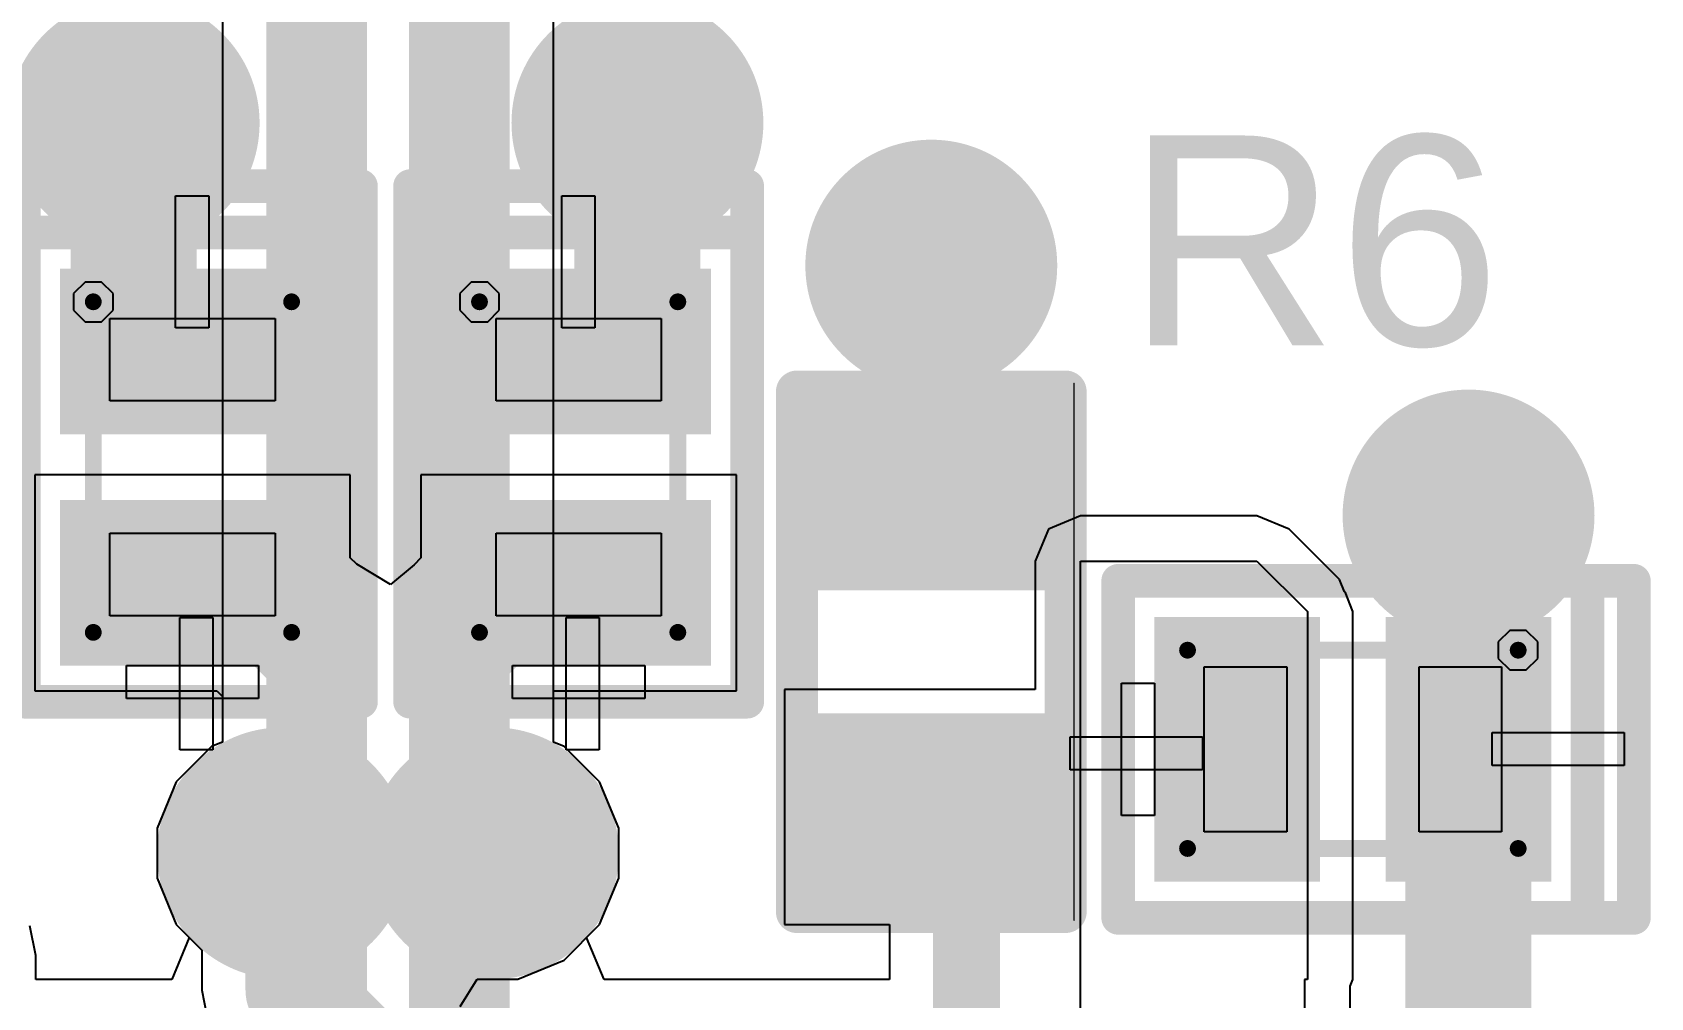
# Model space of a CAD drawing. Header units: inches. Extents: x -0.16 to 1.47, y -0.24 to 2.31.
# Drawn here: x 0.3839 to 0.5767, y 0.2098 to 0.3248 of the extents above; entities that cross this region are included whole.
import ezdxf

# ---------------------------------------------------------------- set-up
doc = ezdxf.new("R2010")
doc.units = ezdxf.units.IN
doc.header["$MEASUREMENT"] = 0
for name, color, linetype in [('Bottom Layer', 5, 'Continuous'), ('Bottom Solder', 6, 'Continuous'), ('GND', 76, 'Continuous'), ('Mechanical 15', 56, 'Continuous'), ('Mechanical 6', 56, 'Continuous'), ('POWER', 16, 'Continuous'), ('Top Layer', 1, 'Continuous'), ('Top Overlay', 2, 'Continuous'), ('Top Paste', 8, 'Continuous'), ('Top Solder', 216, 'Continuous'), ('Via Holes', 16, 'Continuous')]:
    doc.layers.add(name, color=color, linetype=linetype)
doc.styles.add('Arial', font='', dxfattribs={"height": 0.2})
doc.styles.get('Arial').set_extended_font_data('Arial')

# ---------------------------------------------------------------- blocks, each defined once
blk = doc.blocks.new('R___0402_8')
at = {"layer": 'Top Layer'}
for points in [[(-0.0275, -0.0125), (-0.0275, 0.0125), (-0.0095, 0.0125), (-0.0095, -0.0125)], [(0.0095, -0.0125), (0.0095, 0.0125), (0.0275, 0.0125), (0.0275, -0.0125)]]:
    blk.add_hatch(color=1, dxfattribs=at).paths.add_polyline_path(points)
at = {"layer": 'Top Paste'}
for points in [[(-0.0275, -0.0125), (-0.0275, 0.0125), (-0.0095, 0.0125), (-0.0095, -0.0125)], [(0.0095, -0.0125), (0.0095, 0.0125), (0.0275, 0.0125), (0.0275, -0.0125)]]:
    blk.add_hatch(color=8, dxfattribs=at).paths.add_polyline_path(points)
at = {"layer": 'Top Solder'}
for points in [[(-0.02967, -0.01467), (-0.02967, 0.01467), (-0.00733, 0.01467), (-0.00733, -0.01467)], [(0.00733, -0.01467), (0.00733, 0.01467), (0.02967, 0.01467), (0.02967, -0.01467)]]:
    blk.add_hatch(color=216, dxfattribs=at).paths.add_polyline_path(points)
at = {"layer": 'Top Overlay'}
for points in [[(-0.031, 0.016, 0.005, 0.005, 0), (0.031, 0.016, 0.005, 0.005, 0)], [(-0.031, 0.016, 0.005, 0.005, 0), (-0.031, -0.016, 0.005, 0.005, 0)], [(0.031, 0.016, 0.005, 0.005, 0), (0.031, -0.016, 0.005, 0.005, 0)], [(-0.031, -0.016, 0.005, 0.005, 0), (0.031, -0.016, 0.005, 0.005, 0)], [(-0.032, -0.017, 0.000127, 0.000127, 0), (0.032, -0.017, 0.000127, 0.000127, 0)]]:
    blk.add_lwpolyline(points, format="xyseb", dxfattribs=at)
for points in [[(-0.03225, 0.016, 0.0025, 0.0025, 1), (-0.02975, 0.016, 0.0025, 0.0025, 1)], [(-0.03225, 0.016, 0.0025, 0.0025, 1), (-0.02975, 0.016, 0.0025, 0.0025, 1)], [(0.02975, 0.016, 0.0025, 0.0025, 1), (0.03225, 0.016, 0.0025, 0.0025, 1)], [(0.02975, 0.016, 0.0025, 0.0025, 1), (0.03225, 0.016, 0.0025, 0.0025, 1)], [(-0.03225, -0.016, 0.0025, 0.0025, 1), (-0.02975, -0.016, 0.0025, 0.0025, 1)], [(-0.03225, -0.016, 0.0025, 0.0025, 1), (-0.02975, -0.016, 0.0025, 0.0025, 1)], [(0.02975, -0.016, 0.0025, 0.0025, 1), (0.03225, -0.016, 0.0025, 0.0025, 1)], [(0.02975, -0.016, 0.0025, 0.0025, 1), (0.03225, -0.016, 0.0025, 0.0025, 1)], [(-0.03203, -0.017, 0.0000635, 0.0000635, 1), (-0.03197, -0.017, 0.0000635, 0.0000635, 1)], [(0.03197, -0.017, 0.0000635, 0.0000635, 1), (0.03203, -0.017, 0.0000635, 0.0000635, 1)]]:
    blk.add_lwpolyline(points, format="xyseb", close=True, dxfattribs=at)
blk = doc.blocks.new('X1_DFN1006_2_L1_0_W0_6_RD_61')
at = {"layer": 'Top Layer'}
for points in [[(-0.02165, 0.01378), (-0.00591, 0.01378), (-0.00591, -0.01378), (-0.02165, -0.01378)], [(0.00591, 0.01378), (0.02165, 0.01378), (0.02165, -0.01378), (0.00591, -0.01378)]]:
    blk.add_hatch(color=1, dxfattribs=at).paths.add_polyline_path(points)
at = {"layer": 'Top Paste'}
for points in [[(-0.02165, 0.01378), (-0.00591, 0.01378), (-0.00591, -0.01378), (-0.02165, -0.01378)], [(0.00591, 0.01378), (0.02165, 0.01378), (0.02165, -0.01378), (0.00591, -0.01378)]]:
    blk.add_hatch(color=8, dxfattribs=at).paths.add_polyline_path(points)
at = {"layer": 'Top Solder'}
for points in [[(-0.02365, 0.01578), (-0.00391, 0.01578), (-0.00391, -0.01578), (-0.02365, -0.01578)], [(0.00391, 0.01578), (0.02365, 0.01578), (0.02365, -0.01578), (0.00391, -0.01578)]]:
    blk.add_hatch(color=216, dxfattribs=at).paths.add_polyline_path(points)
at = {"layer": 'Mechanical 15'}
for p, q in [((-0.01772, -0.00984), (-0.01772, 0.00984)), ((-0.01772, 0.00984), (-0.00788, 0.00984)), ((-0.00788, 0.00984), (-0.00788, -0.00984)), ((0.00787, 0.00984), (0.00787, 0.00984)), ((0.00787, 0.00984), (0.01772, 0.00984)), ((0.00787, -0.00984), (0.00787, 0.00984)), ((0.01772, 0.00984), (0.01772, -0.00984)), ((-0.02066, -0.00945), (-0.02204, -0.01083)), ((-0.0187, -0.00945), (-0.02066, -0.00945)), ((-0.01732, -0.01083), (-0.0187, -0.00945)), ((-0.02204, -0.01083), (-0.02204, -0.01181)), ((-0.00788, -0.00984), (-0.01772, -0.00984)), ((-0.01732, -0.01181), (-0.01732, -0.01083)), ((-0.00788, -0.00984), (-0.00788, -0.00984)), ((0.01772, -0.00984), (0.00787, -0.00984)), ((-0.02204, -0.01181), (-0.02204, -0.01279)), ((-0.02204, -0.01279), (-0.02066, -0.01417)), ((-0.0187, -0.01417), (-0.01732, -0.01279)), ((-0.01732, -0.01181), (-0.01732, -0.01181)), ((-0.01732, -0.01279), (-0.01732, -0.01181)), ((-0.02066, -0.01417), (-0.0187, -0.01417))]:
    blk.add_line(p, q, dxfattribs=at)
for points in [[(0.01969, 0.01181, 0.002, 0.002, 0), (-0.01969, 0.01181, 0.002, 0.002, 0)], [(-0.01969, -0.01181, 0.002, 0.002, 0), (-0.01969, 0.01181, 0.002, 0.002, 0)], [(0.01969, -0.01181, 0.002, 0.002, 0), (0.01969, 0.01181, 0.002, 0.002, 0)], [(0.01969, -0.01181, 0.002, 0.002, 0), (-0.01969, -0.01181, 0.002, 0.002, 0)]]:
    blk.add_lwpolyline(points, format="xyseb", dxfattribs=at)
for points in [[(-0.02019, 0.01181, 0.001, 0.001, 1), (-0.01919, 0.01181, 0.001, 0.001, 1)], [(-0.02019, 0.01181, 0.001, 0.001, 1), (-0.01919, 0.01181, 0.001, 0.001, 1)], [(0.01919, 0.01181, 0.001, 0.001, 1), (0.02019, 0.01181, 0.001, 0.001, 1)], [(0.01919, 0.01181, 0.001, 0.001, 1), (0.02019, 0.01181, 0.001, 0.001, 1)], [(-0.02019, -0.01181, 0.001, 0.001, 1), (-0.01919, -0.01181, 0.001, 0.001, 1)], [(-0.02019, -0.01181, 0.001, 0.001, 1), (-0.01919, -0.01181, 0.001, 0.001, 1)], [(0.01919, -0.01181, 0.001, 0.001, 1), (0.02019, -0.01181, 0.001, 0.001, 1)], [(0.01919, -0.01181, 0.001, 0.001, 1), (0.02019, -0.01181, 0.001, 0.001, 1)]]:
    blk.add_lwpolyline(points, format="xyseb", close=True, dxfattribs=at)
at = {"layer": 'Mechanical 6'}
for p, q in [((0.02362, -0.00787), (0.02362, 0.00787)), ((0.02362, 0.00787), (0.02756, 0.00787)), ((0.02756, 0.00787), (0.02756, -0.00787)), ((-0.03233, 0.00194), (-0.03233, 0.00194)), ((-0.03233, 0.00194), (-0.01658, 0.00194)), ((-0.03233, -0.002), (-0.03233, 0.00194)), ((-0.03233, 0.00194), (-0.03233, 0.00194)), ((-0.01658, 0.00194), (-0.01658, -0.002)), ((0.01792, 0.00244), (0.01792, 0.00244)), ((0.01792, 0.00244), (0.03367, 0.00244)), ((0.01792, -0.0015), (0.01792, 0.00244)), ((0.01792, 0.00244), (0.01792, 0.00244)), ((0.03367, 0.00244), (0.03367, -0.0015)), ((0.03367, -0.0015), (0.01792, -0.0015)), ((-0.01658, -0.002), (-0.03233, -0.002)), ((0.02362, -0.00787), (0.02362, -0.00787)), ((0.02756, -0.00787), (0.02362, -0.00787)), ((0.02362, -0.00787), (0.02362, -0.00787))]:
    blk.add_line(p, q, dxfattribs=at)
at = {"layer": 'Top Overlay'}
for points in [[(-0.03347, -0.02008, 0.004, 0.004, 0), (-0.03347, 0.02008, 0.004, 0.004, 0)], [(0.02795, 0.02008, 0.004, 0.004, 0), (-0.03347, 0.02008, 0.004, 0.004, 0)], [(-0.02795, -0.02008, 0.004, 0.004, 0), (-0.02795, 0.02008, 0.004, 0.004, 0)], [(0.02795, -0.02008, 0.004, 0.004, 0), (0.02795, 0.02008, 0.004, 0.004, 0)], [(0.02795, -0.02008, 0.004, 0.004, 0), (-0.03347, -0.02008, 0.004, 0.004, 0)]]:
    blk.add_lwpolyline(points, format="xyseb", dxfattribs=at)
for points in [[(-0.03447, 0.02008, 0.002, 0.002, 1), (-0.03247, 0.02008, 0.002, 0.002, 1)], [(-0.03447, 0.02008, 0.002, 0.002, 1), (-0.03247, 0.02008, 0.002, 0.002, 1)], [(-0.02895, 0.02008, 0.002, 0.002, 1), (-0.02695, 0.02008, 0.002, 0.002, 1)], [(0.02695, 0.02008, 0.002, 0.002, 1), (0.02895, 0.02008, 0.002, 0.002, 1)], [(0.02695, 0.02008, 0.002, 0.002, 1), (0.02895, 0.02008, 0.002, 0.002, 1)], [(-0.03447, -0.02008, 0.002, 0.002, 1), (-0.03247, -0.02008, 0.002, 0.002, 1)], [(-0.03447, -0.02008, 0.002, 0.002, 1), (-0.03247, -0.02008, 0.002, 0.002, 1)], [(-0.02895, -0.02008, 0.002, 0.002, 1), (-0.02695, -0.02008, 0.002, 0.002, 1)], [(0.02695, -0.02008, 0.002, 0.002, 1), (0.02895, -0.02008, 0.002, 0.002, 1)], [(0.02695, -0.02008, 0.002, 0.002, 1), (0.02895, -0.02008, 0.002, 0.002, 1)]]:
    blk.add_lwpolyline(points, format="xyseb", close=True, dxfattribs=at)
blk = doc.blocks.new('X1_DFN1006_2_L1_0_W0_6_RD_62')
at = {"layer": 'Top Layer'}
for points in [[(-0.02165, 0.01378), (-0.00591, 0.01378), (-0.00591, -0.01378), (-0.02165, -0.01378)], [(0.00591, 0.01378), (0.02165, 0.01378), (0.02165, -0.01378), (0.00591, -0.01378)]]:
    blk.add_hatch(color=1, dxfattribs=at).paths.add_polyline_path(points)
at = {"layer": 'Top Paste'}
for points in [[(-0.02165, 0.01378), (-0.00591, 0.01378), (-0.00591, -0.01378), (-0.02165, -0.01378)], [(0.00591, 0.01378), (0.02165, 0.01378), (0.02165, -0.01378), (0.00591, -0.01378)]]:
    blk.add_hatch(color=8, dxfattribs=at).paths.add_polyline_path(points)
at = {"layer": 'Top Solder'}
for points in [[(-0.02365, 0.01578), (-0.00391, 0.01578), (-0.00391, -0.01578), (-0.02365, -0.01578)], [(0.00391, 0.01578), (0.02365, 0.01578), (0.02365, -0.01578), (0.00391, -0.01578)]]:
    blk.add_hatch(color=216, dxfattribs=at).paths.add_polyline_path(points)
at = {"layer": 'Mechanical 15'}
for p, q in [((-0.01772, -0.00984), (-0.01772, 0.00984)), ((-0.01772, 0.00984), (-0.00788, 0.00984)), ((-0.00788, 0.00984), (-0.00788, -0.00984)), ((0.00787, 0.00984), (0.00787, 0.00984)), ((0.00787, 0.00984), (0.01772, 0.00984)), ((0.00787, -0.00984), (0.00787, 0.00984)), ((0.01772, 0.00984), (0.01772, -0.00984)), ((-0.02066, -0.00945), (-0.02204, -0.01083)), ((-0.0187, -0.00945), (-0.02066, -0.00945)), ((-0.01732, -0.01083), (-0.0187, -0.00945)), ((-0.02204, -0.01083), (-0.02204, -0.01181)), ((-0.00788, -0.00984), (-0.01772, -0.00984)), ((-0.01732, -0.01181), (-0.01732, -0.01083)), ((-0.00788, -0.00984), (-0.00788, -0.00984)), ((0.01772, -0.00984), (0.00787, -0.00984)), ((-0.02204, -0.01181), (-0.02204, -0.01279)), ((-0.02204, -0.01279), (-0.02066, -0.01417)), ((-0.0187, -0.01417), (-0.01732, -0.01279)), ((-0.01732, -0.01181), (-0.01732, -0.01181)), ((-0.01732, -0.01279), (-0.01732, -0.01181)), ((-0.02066, -0.01417), (-0.0187, -0.01417))]:
    blk.add_line(p, q, dxfattribs=at)
for points in [[(0.01969, 0.01181, 0.002, 0.002, 0), (-0.01969, 0.01181, 0.002, 0.002, 0)], [(-0.01969, -0.01181, 0.002, 0.002, 0), (-0.01969, 0.01181, 0.002, 0.002, 0)], [(0.01969, -0.01181, 0.002, 0.002, 0), (0.01969, 0.01181, 0.002, 0.002, 0)], [(0.01969, -0.01181, 0.002, 0.002, 0), (-0.01969, -0.01181, 0.002, 0.002, 0)]]:
    blk.add_lwpolyline(points, format="xyseb", dxfattribs=at)
for points in [[(-0.02019, 0.01181, 0.001, 0.001, 1), (-0.01919, 0.01181, 0.001, 0.001, 1)], [(-0.02019, 0.01181, 0.001, 0.001, 1), (-0.01919, 0.01181, 0.001, 0.001, 1)], [(0.01919, 0.01181, 0.001, 0.001, 1), (0.02019, 0.01181, 0.001, 0.001, 1)], [(0.01919, 0.01181, 0.001, 0.001, 1), (0.02019, 0.01181, 0.001, 0.001, 1)], [(-0.02019, -0.01181, 0.001, 0.001, 1), (-0.01919, -0.01181, 0.001, 0.001, 1)], [(-0.02019, -0.01181, 0.001, 0.001, 1), (-0.01919, -0.01181, 0.001, 0.001, 1)], [(0.01919, -0.01181, 0.001, 0.001, 1), (0.02019, -0.01181, 0.001, 0.001, 1)], [(0.01919, -0.01181, 0.001, 0.001, 1), (0.02019, -0.01181, 0.001, 0.001, 1)]]:
    blk.add_lwpolyline(points, format="xyseb", close=True, dxfattribs=at)
at = {"layer": 'Mechanical 6'}
for p, q in [((0.02362, -0.00787), (0.02362, 0.00787)), ((0.02362, 0.00787), (0.02756, 0.00787)), ((0.02756, 0.00787), (0.02756, -0.00787)), ((-0.03233, 0.00194), (-0.03233, 0.00194)), ((-0.03233, 0.00194), (-0.01658, 0.00194)), ((-0.03233, -0.002), (-0.03233, 0.00194)), ((-0.03233, 0.00194), (-0.03233, 0.00194)), ((-0.01658, 0.00194), (-0.01658, -0.002)), ((0.01792, 0.00244), (0.01792, 0.00244)), ((0.01792, 0.00244), (0.03367, 0.00244)), ((0.01792, -0.0015), (0.01792, 0.00244)), ((0.01792, 0.00244), (0.01792, 0.00244)), ((0.03367, 0.00244), (0.03367, -0.0015)), ((0.03367, -0.0015), (0.01792, -0.0015)), ((-0.01658, -0.002), (-0.03233, -0.002)), ((0.02362, -0.00787), (0.02362, -0.00787)), ((0.02756, -0.00787), (0.02362, -0.00787)), ((0.02362, -0.00787), (0.02362, -0.00787))]:
    blk.add_line(p, q, dxfattribs=at)
at = {"layer": 'Top Overlay'}
for points in [[(-0.03347, -0.02008, 0.004, 0.004, 0), (-0.03347, 0.02008, 0.004, 0.004, 0)], [(0.02795, 0.02008, 0.004, 0.004, 0), (-0.03347, 0.02008, 0.004, 0.004, 0)], [(-0.02795, -0.02008, 0.004, 0.004, 0), (-0.02795, 0.02008, 0.004, 0.004, 0)], [(0.02795, -0.02008, 0.004, 0.004, 0), (0.02795, 0.02008, 0.004, 0.004, 0)], [(0.02795, -0.02008, 0.004, 0.004, 0), (-0.03347, -0.02008, 0.004, 0.004, 0)]]:
    blk.add_lwpolyline(points, format="xyseb", dxfattribs=at)
for points in [[(-0.03447, 0.02008, 0.002, 0.002, 1), (-0.03247, 0.02008, 0.002, 0.002, 1)], [(-0.03447, 0.02008, 0.002, 0.002, 1), (-0.03247, 0.02008, 0.002, 0.002, 1)], [(-0.02895, 0.02008, 0.002, 0.002, 1), (-0.02695, 0.02008, 0.002, 0.002, 1)], [(0.02695, 0.02008, 0.002, 0.002, 1), (0.02895, 0.02008, 0.002, 0.002, 1)], [(0.02695, 0.02008, 0.002, 0.002, 1), (0.02895, 0.02008, 0.002, 0.002, 1)], [(-0.03447, -0.02008, 0.002, 0.002, 1), (-0.03247, -0.02008, 0.002, 0.002, 1)], [(-0.03447, -0.02008, 0.002, 0.002, 1), (-0.03247, -0.02008, 0.002, 0.002, 1)], [(-0.02895, -0.02008, 0.002, 0.002, 1), (-0.02695, -0.02008, 0.002, 0.002, 1)], [(0.02695, -0.02008, 0.002, 0.002, 1), (0.02895, -0.02008, 0.002, 0.002, 1)], [(0.02695, -0.02008, 0.002, 0.002, 1), (0.02895, -0.02008, 0.002, 0.002, 1)]]:
    blk.add_lwpolyline(points, format="xyseb", close=True, dxfattribs=at)
blk = doc.blocks.new('X1_DFN1006_2_L1_0_W0_6_RD_63')
at = {"layer": 'Top Layer'}
for points in [[(-0.02165, 0.01378), (-0.00591, 0.01378), (-0.00591, -0.01378), (-0.02165, -0.01378)], [(0.00591, 0.01378), (0.02165, 0.01378), (0.02165, -0.01378), (0.00591, -0.01378)]]:
    blk.add_hatch(color=1, dxfattribs=at).paths.add_polyline_path(points)
at = {"layer": 'Top Paste'}
for points in [[(-0.02165, 0.01378), (-0.00591, 0.01378), (-0.00591, -0.01378), (-0.02165, -0.01378)], [(0.00591, 0.01378), (0.02165, 0.01378), (0.02165, -0.01378), (0.00591, -0.01378)]]:
    blk.add_hatch(color=8, dxfattribs=at).paths.add_polyline_path(points)
at = {"layer": 'Top Solder'}
for points in [[(-0.02365, 0.01578), (-0.00391, 0.01578), (-0.00391, -0.01578), (-0.02365, -0.01578)], [(0.00391, 0.01578), (0.02365, 0.01578), (0.02365, -0.01578), (0.00391, -0.01578)]]:
    blk.add_hatch(color=216, dxfattribs=at).paths.add_polyline_path(points)
at = {"layer": 'Mechanical 15'}
for p, q in [((-0.01772, -0.00984), (-0.01772, 0.00984)), ((-0.01772, 0.00984), (-0.00788, 0.00984)), ((-0.00788, 0.00984), (-0.00788, -0.00984)), ((0.00787, 0.00984), (0.00787, 0.00984)), ((0.00787, 0.00984), (0.01772, 0.00984)), ((0.00787, -0.00984), (0.00787, 0.00984)), ((0.01772, 0.00984), (0.01772, -0.00984)), ((-0.02066, -0.00945), (-0.02204, -0.01083)), ((-0.0187, -0.00945), (-0.02066, -0.00945)), ((-0.01732, -0.01083), (-0.0187, -0.00945)), ((-0.02204, -0.01083), (-0.02204, -0.01181)), ((-0.00788, -0.00984), (-0.01772, -0.00984)), ((-0.01732, -0.01181), (-0.01732, -0.01083)), ((-0.00788, -0.00984), (-0.00788, -0.00984)), ((0.01772, -0.00984), (0.00787, -0.00984)), ((-0.02204, -0.01181), (-0.02204, -0.01279)), ((-0.02204, -0.01279), (-0.02066, -0.01417)), ((-0.0187, -0.01417), (-0.01732, -0.01279)), ((-0.01732, -0.01181), (-0.01732, -0.01181)), ((-0.01732, -0.01279), (-0.01732, -0.01181)), ((-0.02066, -0.01417), (-0.0187, -0.01417))]:
    blk.add_line(p, q, dxfattribs=at)
for points in [[(-0.01969, 0.01181, 0.002, 0.002, 0), (-0.01969, -0.01181, 0.002, 0.002, 0)], [(0.01969, 0.01181, 0.002, 0.002, 0), (-0.01969, 0.01181, 0.002, 0.002, 0)], [(0.01969, 0.01181, 0.002, 0.002, 0), (0.01969, -0.01181, 0.002, 0.002, 0)], [(0.01969, -0.01181, 0.002, 0.002, 0), (-0.01969, -0.01181, 0.002, 0.002, 0)]]:
    blk.add_lwpolyline(points, format="xyseb", dxfattribs=at)
for points in [[(-0.02019, 0.01181, 0.001, 0.001, 1), (-0.01919, 0.01181, 0.001, 0.001, 1)], [(-0.02019, 0.01181, 0.001, 0.001, 1), (-0.01919, 0.01181, 0.001, 0.001, 1)], [(0.01919, 0.01181, 0.001, 0.001, 1), (0.02019, 0.01181, 0.001, 0.001, 1)], [(0.01919, 0.01181, 0.001, 0.001, 1), (0.02019, 0.01181, 0.001, 0.001, 1)], [(-0.02019, -0.01181, 0.001, 0.001, 1), (-0.01919, -0.01181, 0.001, 0.001, 1)], [(-0.02019, -0.01181, 0.001, 0.001, 1), (-0.01919, -0.01181, 0.001, 0.001, 1)], [(0.01919, -0.01181, 0.001, 0.001, 1), (0.02019, -0.01181, 0.001, 0.001, 1)], [(0.01919, -0.01181, 0.001, 0.001, 1), (0.02019, -0.01181, 0.001, 0.001, 1)]]:
    blk.add_lwpolyline(points, format="xyseb", close=True, dxfattribs=at)
at = {"layer": 'Mechanical 6'}
for p, q in [((0.02362, -0.00787), (0.02362, 0.00787)), ((0.02362, 0.00787), (0.02756, 0.00787)), ((0.02756, 0.00787), (0.02756, -0.00787)), ((-0.03233, 0.00194), (-0.03233, 0.00194)), ((-0.03233, 0.00194), (-0.01658, 0.00194)), ((-0.03233, -0.002), (-0.03233, 0.00194)), ((-0.03233, 0.00194), (-0.03233, 0.00194)), ((-0.01658, 0.00194), (-0.01658, -0.002)), ((0.01792, 0.00244), (0.01792, 0.00244)), ((0.01792, 0.00244), (0.03367, 0.00244)), ((0.01792, -0.0015), (0.01792, 0.00244)), ((0.01792, 0.00244), (0.01792, 0.00244)), ((0.03367, 0.00244), (0.03367, -0.0015)), ((0.03367, -0.0015), (0.01792, -0.0015)), ((-0.01658, -0.002), (-0.03233, -0.002)), ((0.02362, -0.00787), (0.02362, -0.00787)), ((0.02756, -0.00787), (0.02362, -0.00787)), ((0.02362, -0.00787), (0.02362, -0.00787))]:
    blk.add_line(p, q, dxfattribs=at)
at = {"layer": 'Top Overlay'}
for points in [[(0.02795, 0.02008, 0.004, 0.004, 0), (-0.03347, 0.02008, 0.004, 0.004, 0)], [(-0.03347, 0.02008, 0.004, 0.004, 0), (-0.03347, -0.02008, 0.004, 0.004, 0)], [(-0.02795, -0.02008, 0.004, 0.004, 0), (-0.02795, 0.02008, 0.004, 0.004, 0)], [(0.02795, 0.02008, 0.004, 0.004, 0), (0.02795, -0.02008, 0.004, 0.004, 0)], [(0.02795, -0.02008, 0.004, 0.004, 0), (-0.03347, -0.02008, 0.004, 0.004, 0)]]:
    blk.add_lwpolyline(points, format="xyseb", dxfattribs=at)
for points in [[(-0.03447, 0.02008, 0.002, 0.002, 1), (-0.03247, 0.02008, 0.002, 0.002, 1)], [(-0.03447, 0.02008, 0.002, 0.002, 1), (-0.03247, 0.02008, 0.002, 0.002, 1)], [(-0.02895, 0.02008, 0.002, 0.002, 1), (-0.02695, 0.02008, 0.002, 0.002, 1)], [(0.02695, 0.02008, 0.002, 0.002, 1), (0.02895, 0.02008, 0.002, 0.002, 1)], [(0.02695, 0.02008, 0.002, 0.002, 1), (0.02895, 0.02008, 0.002, 0.002, 1)], [(-0.03447, -0.02008, 0.002, 0.002, 1), (-0.03247, -0.02008, 0.002, 0.002, 1)], [(-0.03447, -0.02008, 0.002, 0.002, 1), (-0.03247, -0.02008, 0.002, 0.002, 1)], [(-0.02895, -0.02008, 0.002, 0.002, 1), (-0.02695, -0.02008, 0.002, 0.002, 1)], [(0.02695, -0.02008, 0.002, 0.002, 1), (0.02895, -0.02008, 0.002, 0.002, 1)], [(0.02695, -0.02008, 0.002, 0.002, 1), (0.02895, -0.02008, 0.002, 0.002, 1)]]:
    blk.add_lwpolyline(points, format="xyseb", close=True, dxfattribs=at)

msp = doc.modelspace()

# ---------------------------------------------------------------- hatches: boundary and pattern name
at = {"layer": 'Bottom Layer'}
h = msp.add_hatch(color=5, dxfattribs=at)
edge = h.paths.add_edge_path()
edge.add_arc((0.396, 0.314), 0.01, 0, 360)
h = msp.add_hatch(color=5, dxfattribs=at)
edge = h.paths.add_edge_path()
edge.add_arc((0.456, 0.314), 0.01, 0, 360)
h = msp.add_hatch(color=5, dxfattribs=at)
edge = h.paths.add_edge_path()
edge.add_arc((0.491, 0.297), 0.01, 0, 360)
h = msp.add_hatch(color=5, dxfattribs=at)
edge = h.paths.add_edge_path()
edge.add_arc((0.55499, 0.26723), 0.01, 0, 360)
h = msp.add_hatch(color=5, dxfattribs=at)
edge = h.paths.add_edge_path()
edge.add_arc((0.41379, 0.227), 0.01, 0, 360)
h = msp.add_hatch(color=5, dxfattribs=at)
edge = h.paths.add_edge_path()
edge.add_arc((0.43879, 0.227), 0.01, 0, 360)
at = {"layer": 'Bottom Solder'}
h = msp.add_hatch(color=6, dxfattribs=at)
edge = h.paths.add_edge_path()
edge.add_arc((0.396, 0.314), 0.014, 0, 360)
h = msp.add_hatch(color=6, dxfattribs=at)
edge = h.paths.add_edge_path()
edge.add_arc((0.456, 0.314), 0.014, 0, 360)
h = msp.add_hatch(color=6, dxfattribs=at)
edge = h.paths.add_edge_path()
edge.add_arc((0.491, 0.297), 0.014, 0, 360)
h = msp.add_hatch(color=6, dxfattribs=at)
edge = h.paths.add_edge_path()
edge.add_arc((0.55499, 0.26723), 0.014, 0, 360)
h = msp.add_hatch(color=6, dxfattribs=at)
edge = h.paths.add_edge_path()
edge.add_arc((0.41379, 0.227), 0.014, 0, 360)
h = msp.add_hatch(color=6, dxfattribs=at)
edge = h.paths.add_edge_path()
edge.add_arc((0.43879, 0.227), 0.014, 0, 360)
at = {"layer": 'GND'}
h = msp.add_hatch(color=76, dxfattribs=at)
edge = h.paths.add_edge_path()
edge.add_arc((0.41379, 0.227), 0.015, 0, 360)
h = msp.add_hatch(color=76, dxfattribs=at)
edge = h.paths.add_edge_path()
edge.add_arc((0.43879, 0.227), 0.015, 0, 360)
at = {"layer": 'POWER'}
h = msp.add_hatch(color=16, dxfattribs=at)
edge = h.paths.add_edge_path()
edge.add_arc((0.396, 0.314), 0.015, 0, 360)
h = msp.add_hatch(color=16, dxfattribs=at)
edge = h.paths.add_edge_path()
edge.add_arc((0.456, 0.314), 0.015, 0, 360)
h = msp.add_hatch(color=16, dxfattribs=at)
edge = h.paths.add_edge_path()
edge.add_arc((0.491, 0.297), 0.015, 0, 360)
h = msp.add_hatch(color=16, dxfattribs=at)
edge = h.paths.add_edge_path()
edge.add_arc((0.55499, 0.26723), 0.015, 0, 360)
h = msp.add_hatch(color=16, dxfattribs=at)
edge = h.paths.add_edge_path()
edge.add_arc((0.41379, 0.227), 0.015, 0, 360)
h = msp.add_hatch(color=16, dxfattribs=at)
edge = h.paths.add_edge_path()
edge.add_arc((0.43879, 0.227), 0.015, 0, 360)
at = {"layer": 'Top Layer'}
h = msp.add_hatch(color=1, dxfattribs=at)
edge = h.paths.add_edge_path()
edge.add_arc((0.396, 0.314), 0.01, 0, 360)
h = msp.add_hatch(color=1, dxfattribs=at)
edge = h.paths.add_edge_path()
edge.add_arc((0.456, 0.314), 0.01, 0, 360)
h = msp.add_hatch(color=1, dxfattribs=at)
edge = h.paths.add_edge_path()
edge.add_arc((0.491, 0.297), 0.01, 0, 360)
h = msp.add_hatch(color=1, dxfattribs=at)
edge = h.paths.add_edge_path()
edge.add_arc((0.55499, 0.26723), 0.01, 0, 360)
h = msp.add_hatch(color=1, dxfattribs=at)
edge = h.paths.add_edge_path()
edge.add_arc((0.41379, 0.227), 0.01, 0, 360)
h = msp.add_hatch(color=1, dxfattribs=at)
edge = h.paths.add_edge_path()
edge.add_arc((0.43879, 0.227), 0.01, 0, 360)
at = {"layer": 'Top Solder'}
h = msp.add_hatch(color=216, dxfattribs=at)
edge = h.paths.add_edge_path()
edge.add_arc((0.396, 0.314), 0.014, 0, 360)
h = msp.add_hatch(color=216, dxfattribs=at)
edge = h.paths.add_edge_path()
edge.add_arc((0.456, 0.314), 0.014, 0, 360)
h = msp.add_hatch(color=216, dxfattribs=at)
edge = h.paths.add_edge_path()
edge.add_arc((0.491, 0.297), 0.014, 0, 360)
h = msp.add_hatch(color=216, dxfattribs=at)
edge = h.paths.add_edge_path()
edge.add_arc((0.55499, 0.26723), 0.014, 0, 360)
h = msp.add_hatch(color=216, dxfattribs=at)
edge = h.paths.add_edge_path()
edge.add_arc((0.41379, 0.227), 0.014, 0, 360)
h = msp.add_hatch(color=216, dxfattribs=at)
edge = h.paths.add_edge_path()
edge.add_arc((0.43879, 0.227), 0.014, 0, 360)
at = {"layer": 'Via Holes'}
h = msp.add_hatch(color=7, dxfattribs=at)
edge = h.paths.add_edge_path()
edge.add_arc((0.396, 0.314), 0.005, 0, 360)
h = msp.add_hatch(color=7, dxfattribs=at)
edge = h.paths.add_edge_path()
edge.add_arc((0.456, 0.314), 0.005, 0, 360)
h = msp.add_hatch(color=7, dxfattribs=at)
edge = h.paths.add_edge_path()
edge.add_arc((0.491, 0.297), 0.005, 0, 360)
h = msp.add_hatch(color=7, dxfattribs=at)
edge = h.paths.add_edge_path()
edge.add_arc((0.55499, 0.26723), 0.005, 0, 360)
h = msp.add_hatch(color=7, dxfattribs=at)
edge = h.paths.add_edge_path()
edge.add_arc((0.41379, 0.227), 0.005, 0, 360)
h = msp.add_hatch(color=7, dxfattribs=at)
edge = h.paths.add_edge_path()
edge.add_arc((0.43879, 0.227), 0.005, 0, 360)

# ---------------------------------------------------------------- linework, layer by layer
at = {"layer": 'Bottom Layer'}
for p, q in [((0.40657, 0.35383), (0.40657, 0.24025)), ((0.446, 0.24025), (0.446, 0.34214)), ((0.40529, 0.23972), (0.40107, 0.2355)), ((0.40657, 0.24025), (0.40529, 0.23972)), ((0.44729, 0.23972), (0.446, 0.24025)), ((0.4515, 0.2355), (0.44729, 0.23972)), ((0.40107, 0.2355), (0.39879, 0.22998)), ((0.45379, 0.22998), (0.4515, 0.2355)), ((0.39879, 0.22998), (0.39879, 0.22402)), ((0.45379, 0.22402), (0.45379, 0.22998)), ((0.39879, 0.22402), (0.40107, 0.2185)), ((0.4515, 0.2185), (0.45379, 0.22402)), ((0.40107, 0.2185), (0.4041, 0.21547)), ((0.44729, 0.21428), (0.4515, 0.2185)), ((0.4041, 0.21547), (0.4041, 0.21068)), ((0.44177, 0.212), (0.44729, 0.21428)), ((0.4041, 0.21068), (0.4041, 0.21068)), ((0.4041, 0.21068), (0.40496, 0.20639)), ((0.43487, 0.20874), (0.43693, 0.212)), ((0.43693, 0.212), (0.44177, 0.212))]:
    msp.add_line(p, q, dxfattribs=at)
for points in [[(0.41779, 0.23316, 0.012, 0.012, 0), (0.41779, 0.35383, 0.012, 0.012, 0)], [(0.43479, 0.23316, 0.012, 0.012, 0), (0.43479, 0.34679, 0.012, 0.012, 0)], [(0.41379, 0.22916, 0.012, 0.012, 0), (0.41779, 0.23316, 0.012, 0.012, 0)], [(0.43479, 0.23316, 0.012, 0.012, 0), (0.43879, 0.22916, 0.012, 0.012, 0)], [(0.41379, 0.227, 0.012, 0.012, 0), (0.41379, 0.22916, 0.012, 0.012, 0)], [(0.43879, 0.227, 0.012, 0.012, 0), (0.43879, 0.22916, 0.012, 0.012, 0)], [(0.41379, 0.227, 0.012, 0.012, 0), (0.41532, 0.22547, 0.012, 0.012, 0)], [(0.41532, 0.21068, 0.012, 0.012, 0), (0.41532, 0.22547, 0.012, 0.012, 0)], [(0.41532, 0.21068, 0.012, 0.012, 0), (0.45847, 0.16753, 0.012, 0.012, 0)]]:
    msp.add_lwpolyline(points, format="xyseb", dxfattribs=at)
for points in [[(0.41479, 0.23316, 0.006, 0.006, 1), (0.42079, 0.23316, 0.006, 0.006, 1)], [(0.41479, 0.23316, 0.006, 0.006, 1), (0.42079, 0.23316, 0.006, 0.006, 1)], [(0.43179, 0.23316, 0.006, 0.006, 1), (0.43779, 0.23316, 0.006, 0.006, 1)], [(0.43179, 0.23316, 0.006, 0.006, 1), (0.43779, 0.23316, 0.006, 0.006, 1)], [(0.41079, 0.22916, 0.006, 0.006, 1), (0.41679, 0.22916, 0.006, 0.006, 1)], [(0.41079, 0.22916, 0.006, 0.006, 1), (0.41679, 0.22916, 0.006, 0.006, 1)], [(0.43579, 0.22916, 0.006, 0.006, 1), (0.44179, 0.22916, 0.006, 0.006, 1)], [(0.43579, 0.22916, 0.006, 0.006, 1), (0.44179, 0.22916, 0.006, 0.006, 1)], [(0.41079, 0.227, 0.006, 0.006, 1), (0.41679, 0.227, 0.006, 0.006, 1)], [(0.41079, 0.227, 0.006, 0.006, 1), (0.41679, 0.227, 0.006, 0.006, 1)], [(0.41232, 0.22547, 0.006, 0.006, 1), (0.41832, 0.22547, 0.006, 0.006, 1)], [(0.41232, 0.22547, 0.006, 0.006, 1), (0.41832, 0.22547, 0.006, 0.006, 1)], [(0.43579, 0.227, 0.006, 0.006, 1), (0.44179, 0.227, 0.006, 0.006, 1)], [(0.41232, 0.21068, 0.006, 0.006, 1), (0.41832, 0.21068, 0.006, 0.006, 1)], [(0.41232, 0.21068, 0.006, 0.006, 1), (0.41832, 0.21068, 0.006, 0.006, 1)]]:
    msp.add_lwpolyline(points, format="xyseb", close=True, dxfattribs=at)
at = {"layer": 'Top Layer'}
for p, q in [((0.42178, 0.27209), (0.38422, 0.27209)), ((0.38422, 0.27209), (0.38422, 0.24635)), ((0.42178, 0.26221), (0.42178, 0.27209)), ((0.46778, 0.27209), (0.43022, 0.27209)), ((0.43022, 0.27209), (0.43022, 0.26221)), ((0.46778, 0.24635), (0.46778, 0.27209)), ((0.50879, 0.26719), (0.50496, 0.26561)), ((0.52979, 0.26719), (0.50879, 0.26719)), ((0.53362, 0.26561), (0.52979, 0.26719)), ((0.52979, 0.26719), (0.52979, 0.26719)), ((0.50496, 0.26561), (0.50338, 0.26178)), ((0.53962, 0.25961), (0.53362, 0.26561)), ((0.42257, 0.26142), (0.42178, 0.26221)), ((0.43022, 0.26221), (0.42939, 0.26137)), ((0.42659, 0.25901), (0.42257, 0.26142)), ((0.42939, 0.26137), (0.42659, 0.25901)), ((0.50338, 0.26178), (0.50338, 0.2465)), ((0.50879, 0.15479), (0.50879, 0.26178)), ((0.50879, 0.26178), (0.52979, 0.26178)), ((0.52979, 0.26178), (0.53579, 0.25578)), ((0.54022, 0.25816), (0.53962, 0.25961)), ((0.53962, 0.25961), (0.53962, 0.25961)), ((0.5403, 0.25816), (0.54022, 0.25816)), ((0.5412, 0.25578), (0.5403, 0.25816)), ((0.53579, 0.25578), (0.53579, 0.21195)), ((0.5412, 0.25353), (0.5412, 0.25578)), ((0.5412, 0.25578), (0.5412, 0.25578)), ((0.5412, 0.21195), (0.5412, 0.25353)), ((0.38422, 0.24635), (0.40592, 0.24635)), ((0.40592, 0.24635), (0.40657, 0.24569)), ((0.40657, 0.24569), (0.40657, 0.24025)), ((0.446, 0.24627), (0.44608, 0.24635)), ((0.446, 0.24025), (0.446, 0.24627)), ((0.44608, 0.24635), (0.46778, 0.24635)), ((0.50338, 0.2465), (0.4735, 0.2465)), ((0.4735, 0.2465), (0.4735, 0.2185)), ((0.40529, 0.23972), (0.40107, 0.2355)), ((0.40657, 0.24025), (0.40529, 0.23972)), ((0.44729, 0.23972), (0.446, 0.24025)), ((0.4515, 0.2355), (0.44729, 0.23972)), ((0.40107, 0.2355), (0.39879, 0.22998)), ((0.45379, 0.22998), (0.4515, 0.2355)), ((0.39879, 0.22998), (0.39879, 0.22402)), ((0.45379, 0.22402), (0.45379, 0.22998)), ((0.39879, 0.22402), (0.40107, 0.2185)), ((0.4515, 0.2185), (0.45379, 0.22402)), ((0.38435, 0.21483), (0.38365, 0.21834)), ((0.40107, 0.2185), (0.40262, 0.21695)), ((0.44995, 0.21695), (0.4515, 0.2185)), ((0.4735, 0.2185), (0.48601, 0.2185)), ((0.48601, 0.2185), (0.48601, 0.21195)), ((0.40262, 0.21695), (0.40055, 0.21195)), ((0.45202, 0.21195), (0.44995, 0.21695)), ((0.38435, 0.21195), (0.38435, 0.21483)), ((0.40055, 0.21195), (0.38435, 0.21195)), ((0.48601, 0.21195), (0.45202, 0.21195)), ((0.53579, 0.21195), (0.53546, 0.21195)), ((0.53546, 0.21195), (0.53546, 0.15823)), ((0.54087, 0.21116), (0.5412, 0.21195)), ((0.54087, 0.15899), (0.54087, 0.21116))]:
    msp.add_line(p, q, dxfattribs=at)
for points in [[(0.396, 0.29378, 0.015, 0.015, 0), (0.396, 0.314, 0.015, 0.015, 0)], [(0.456, 0.29378, 0.015, 0.015, 0), (0.456, 0.314, 0.015, 0.015, 0)], [(0.491, 0.2695, 0.015, 0.015, 0), (0.491, 0.297, 0.015, 0.015, 0)], [(0.45528, 0.29306, 0.015, 0.015, 0), (0.456, 0.29378, 0.015, 0.015, 0)], [(0.45528, 0.28715, 0.015, 0.015, 0), (0.45528, 0.29306, 0.015, 0.015, 0)], [(0.449, 0.28678, 0.015, 0.015, 0), (0.45491, 0.28678, 0.015, 0.015, 0)], [(0.45491, 0.28678, 0.015, 0.015, 0), (0.45528, 0.28715, 0.015, 0.015, 0)], [(0.55499, 0.23938, 0.015, 0.015, 0), (0.55499, 0.26723, 0.015, 0.015, 0)], [(0.403, 0.25922, 0.012, 0.012, 0), (0.40891, 0.25922, 0.012, 0.012, 0)], [(0.40891, 0.25922, 0.012, 0.012, 0), (0.41779, 0.25034, 0.012, 0.012, 0)], [(0.43479, 0.25091, 0.012, 0.012, 0), (0.44309, 0.25922, 0.012, 0.012, 0)], [(0.44309, 0.25922, 0.012, 0.012, 0), (0.449, 0.25922, 0.012, 0.012, 0)], [(0.43479, 0.23316, 0.012, 0.012, 0), (0.43479, 0.25091, 0.012, 0.012, 0)], [(0.41779, 0.23316, 0.012, 0.012, 0), (0.41779, 0.25034, 0.012, 0.012, 0)], [(0.55496, 0.18136, 0.015, 0.015, 0), (0.55496, 0.23938, 0.015, 0.015, 0)], [(0.41379, 0.22916, 0.012, 0.012, 0), (0.41779, 0.23316, 0.012, 0.012, 0)], [(0.43479, 0.23316, 0.012, 0.012, 0), (0.43879, 0.22916, 0.012, 0.012, 0)], [(0.41379, 0.227, 0.012, 0.012, 0), (0.41379, 0.22916, 0.012, 0.012, 0)], [(0.43879, 0.227, 0.012, 0.012, 0), (0.43879, 0.22916, 0.012, 0.012, 0)], [(0.485, 0.2325, 0.008, 0.008, 0), (0.4885, 0.2325, 0.008, 0.008, 0)], [(0.4895, 0.2315, 0.008, 0.008, 0), (0.49519, 0.22581, 0.008, 0.008, 0)], [(0.41379, 0.22484, 0.012, 0.012, 0), (0.41379, 0.227, 0.012, 0.012, 0)], [(0.43879, 0.22484, 0.012, 0.012, 0), (0.43879, 0.227, 0.012, 0.012, 0)], [(0.41379, 0.22484, 0.012, 0.012, 0), (0.41779, 0.22084, 0.012, 0.012, 0)], [(0.43479, 0.22084, 0.012, 0.012, 0), (0.43879, 0.22484, 0.012, 0.012, 0)], [(0.49519, 0.18136, 0.008, 0.008, 0), (0.49519, 0.22581, 0.008, 0.008, 0)], [(0.41779, 0.2022, 0.012, 0.012, 0), (0.41779, 0.22084, 0.012, 0.012, 0)], [(0.43479, 0.2022, 0.012, 0.012, 0), (0.43479, 0.22084, 0.012, 0.012, 0)]]:
    msp.add_lwpolyline(points, format="xyseb", dxfattribs=at)
for points in [[(0.39225, 0.314, 0.0075, 0.0075, 1), (0.39975, 0.314, 0.0075, 0.0075, 1)], [(0.45225, 0.314, 0.0075, 0.0075, 1), (0.45975, 0.314, 0.0075, 0.0075, 1)], [(0.48725, 0.297, 0.0075, 0.0075, 1), (0.49475, 0.297, 0.0075, 0.0075, 1)], [(0.39225, 0.29378, 0.0075, 0.0075, 1), (0.39975, 0.29378, 0.0075, 0.0075, 1)], [(0.45225, 0.29378, 0.0075, 0.0075, 1), (0.45975, 0.29378, 0.0075, 0.0075, 1)], [(0.45225, 0.29378, 0.0075, 0.0075, 1), (0.45975, 0.29378, 0.0075, 0.0075, 1)], [(0.45153, 0.29306, 0.0075, 0.0075, 1), (0.45903, 0.29306, 0.0075, 0.0075, 1)], [(0.45153, 0.29306, 0.0075, 0.0075, 1), (0.45903, 0.29306, 0.0075, 0.0075, 1)], [(0.44525, 0.28678, 0.0075, 0.0075, 1), (0.45275, 0.28678, 0.0075, 0.0075, 1)], [(0.45116, 0.28678, 0.0075, 0.0075, 1), (0.45866, 0.28678, 0.0075, 0.0075, 1)], [(0.45116, 0.28678, 0.0075, 0.0075, 1), (0.45866, 0.28678, 0.0075, 0.0075, 1)], [(0.45153, 0.28715, 0.0075, 0.0075, 1), (0.45903, 0.28715, 0.0075, 0.0075, 1)], [(0.45153, 0.28715, 0.0075, 0.0075, 1), (0.45903, 0.28715, 0.0075, 0.0075, 1)], [(0.48725, 0.2695, 0.0075, 0.0075, 1), (0.49475, 0.2695, 0.0075, 0.0075, 1)], [(0.55124, 0.26723, 0.0075, 0.0075, 1), (0.55874, 0.26723, 0.0075, 0.0075, 1)], [(0.4, 0.25922, 0.006, 0.006, 1), (0.406, 0.25922, 0.006, 0.006, 1)], [(0.40591, 0.25922, 0.006, 0.006, 1), (0.41191, 0.25922, 0.006, 0.006, 1)], [(0.40591, 0.25922, 0.006, 0.006, 1), (0.41191, 0.25922, 0.006, 0.006, 1)], [(0.44009, 0.25922, 0.006, 0.006, 1), (0.44609, 0.25922, 0.006, 0.006, 1)], [(0.44009, 0.25922, 0.006, 0.006, 1), (0.44609, 0.25922, 0.006, 0.006, 1)], [(0.446, 0.25922, 0.006, 0.006, 1), (0.452, 0.25922, 0.006, 0.006, 1)], [(0.43179, 0.25091, 0.006, 0.006, 1), (0.43779, 0.25091, 0.006, 0.006, 1)], [(0.43179, 0.25091, 0.006, 0.006, 1), (0.43779, 0.25091, 0.006, 0.006, 1)], [(0.41479, 0.25034, 0.006, 0.006, 1), (0.42079, 0.25034, 0.006, 0.006, 1)], [(0.41479, 0.25034, 0.006, 0.006, 1), (0.42079, 0.25034, 0.006, 0.006, 1)], [(0.55121, 0.23938, 0.0075, 0.0075, 1), (0.55871, 0.23938, 0.0075, 0.0075, 1)], [(0.55124, 0.23938, 0.0075, 0.0075, 1), (0.55874, 0.23938, 0.0075, 0.0075, 1)], [(0.41479, 0.23316, 0.006, 0.006, 1), (0.42079, 0.23316, 0.006, 0.006, 1)], [(0.41479, 0.23316, 0.006, 0.006, 1), (0.42079, 0.23316, 0.006, 0.006, 1)], [(0.43179, 0.23316, 0.006, 0.006, 1), (0.43779, 0.23316, 0.006, 0.006, 1)], [(0.43179, 0.23316, 0.006, 0.006, 1), (0.43779, 0.23316, 0.006, 0.006, 1)], [(0.41079, 0.22916, 0.006, 0.006, 1), (0.41679, 0.22916, 0.006, 0.006, 1)], [(0.41079, 0.22916, 0.006, 0.006, 1), (0.41679, 0.22916, 0.006, 0.006, 1)], [(0.43579, 0.22916, 0.006, 0.006, 1), (0.44179, 0.22916, 0.006, 0.006, 1)], [(0.43579, 0.22916, 0.006, 0.006, 1), (0.44179, 0.22916, 0.006, 0.006, 1)], [(0.483, 0.2325, 0.004, 0.004, 1), (0.487, 0.2325, 0.004, 0.004, 1)], [(0.4865, 0.2325, 0.004, 0.004, 1), (0.4905, 0.2325, 0.004, 0.004, 1)], [(0.4875, 0.2315, 0.004, 0.004, 1), (0.4915, 0.2315, 0.004, 0.004, 1)], [(0.41079, 0.227, 0.006, 0.006, 1), (0.41679, 0.227, 0.006, 0.006, 1)], [(0.41079, 0.227, 0.006, 0.006, 1), (0.41679, 0.227, 0.006, 0.006, 1)], [(0.43579, 0.227, 0.006, 0.006, 1), (0.44179, 0.227, 0.006, 0.006, 1)], [(0.43579, 0.227, 0.006, 0.006, 1), (0.44179, 0.227, 0.006, 0.006, 1)], [(0.41079, 0.22484, 0.006, 0.006, 1), (0.41679, 0.22484, 0.006, 0.006, 1)], [(0.41079, 0.22484, 0.006, 0.006, 1), (0.41679, 0.22484, 0.006, 0.006, 1)], [(0.43579, 0.22484, 0.006, 0.006, 1), (0.44179, 0.22484, 0.006, 0.006, 1)], [(0.43579, 0.22484, 0.006, 0.006, 1), (0.44179, 0.22484, 0.006, 0.006, 1)], [(0.49319, 0.22581, 0.004, 0.004, 1), (0.49719, 0.22581, 0.004, 0.004, 1)], [(0.49319, 0.22581, 0.004, 0.004, 1), (0.49719, 0.22581, 0.004, 0.004, 1)], [(0.41479, 0.22084, 0.006, 0.006, 1), (0.42079, 0.22084, 0.006, 0.006, 1)], [(0.41479, 0.22084, 0.006, 0.006, 1), (0.42079, 0.22084, 0.006, 0.006, 1)], [(0.43179, 0.22084, 0.006, 0.006, 1), (0.43779, 0.22084, 0.006, 0.006, 1)], [(0.43179, 0.22084, 0.006, 0.006, 1), (0.43779, 0.22084, 0.006, 0.006, 1)]]:
    msp.add_lwpolyline(points, format="xyseb", close=True, dxfattribs=at)
at = {"layer": 'Top Overlay'}
for points in [[(0.416, 0.31073, 0.005, 0.005, 0), (0.416, 0.32127, 0.005, 0.005, 0)], [(0.437, 0.31046, 0.005, 0.005, 0), (0.437, 0.321, 0.005, 0.005, 0)]]:
    msp.add_lwpolyline(points, format="xyseb", dxfattribs=at)
for points in [[(0.41475, 0.32127, 0.0025, 0.0025, 1), (0.41725, 0.32127, 0.0025, 0.0025, 1)], [(0.43575, 0.321, 0.0025, 0.0025, 1), (0.43825, 0.321, 0.0025, 0.0025, 1)], [(0.41475, 0.31073, 0.0025, 0.0025, 1), (0.41725, 0.31073, 0.0025, 0.0025, 1)], [(0.43575, 0.31046, 0.0025, 0.0025, 1), (0.43825, 0.31046, 0.0025, 0.0025, 1)]]:
    msp.add_lwpolyline(points, format="xyseb", close=True, dxfattribs=at)

# ---------------------------------------------------------------- block references
for name, p, rotation in [('X1_DFN1006_2_L1_0_W0_6_RD_61', (0.403, 0.273), 270), ('X1_DFN1006_2_L1_0_W0_6_RD_62', (0.449, 0.273), 270), ('R___0402_8', (0.491, 0.251), 90), ('X1_DFN1006_2_L1_0_W0_6_RD_63', (0.54121, 0.23938), 180)]:
    msp.add_blockref(name, p, dxfattribs=dict(rotation=rotation))

# ---------------------------------------------------------------- texts
at = {"layer": 'Top Overlay', "style": 'Arial'}
msp.add_text('R6', height=0.025, dxfattribs=at).set_placement((0.51417, 0.2875))

doc.saveas('drawing.dxf')
